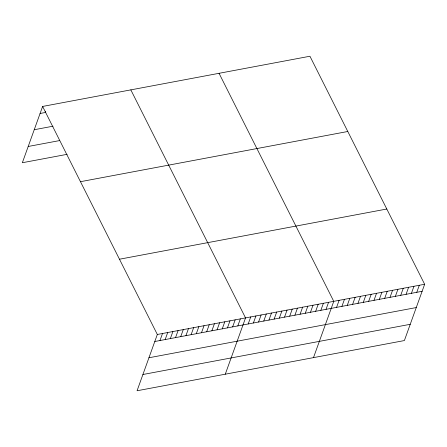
<?xml version="1.0" encoding="UTF-8"?>
<svg xmlns="http://www.w3.org/2000/svg" width="447" height="447" viewBox="0 0 447 447"><rect width="100%" height="100%" fill="white"/><g stroke="black" fill="none" stroke-linecap="round" stroke-linejoin="round"><path stroke-width="0.67" d="M42.616 106.442L157.327 334.473L137.061 390.762L404.384 340.558L424.65 284.27L309.939 56.238L42.616 106.442L22.35 162.73L67.106 154.327M45.734 111.225L45.27 112.504L40.085 113.477M159.981 340.53L162.512 333.496M165.172 339.558L167.703 332.523M170.363 338.58L172.894 331.545M175.548 337.608L178.085 330.573M180.739 336.636L183.27 329.601M185.93 335.658L188.461 328.623M191.115 334.686L193.652 327.651M196.306 333.708L198.837 326.673M201.496 332.736L204.028 325.701M206.687 331.763L209.218 324.729M211.872 330.786L214.409 323.751M217.063 329.813L219.594 322.779M222.254 328.836L224.785 321.801M227.445 327.863L229.976 320.829M232.63 326.886L235.161 319.851M237.821 325.913L240.352 318.879M225.277 374.195L245.543 317.906L130.831 89.875M248.197 323.963L250.733 316.929M253.388 322.991L255.919 315.956M258.578 322.013L261.109 314.979M263.769 321.041L266.3 314.006M268.954 320.069L271.491 313.034M274.145 319.091L276.676 312.056M279.336 318.119L281.867 311.084M284.521 317.141L287.058 310.106M289.712 316.169L292.243 309.134M294.903 315.191L297.434 308.162M300.093 314.219L302.625 307.184M305.279 313.246L307.815 306.212M310.469 312.269L313.001 305.234M315.66 311.296L318.191 304.262M320.851 310.319L323.382 303.284M326.036 309.346L328.573 302.312M313.492 357.628L333.758 301.339L219.052 73.308M336.574 307.368L339.105 300.334M341.921 306.363L344.453 299.328M347.269 305.357L349.8 298.328M352.61 304.357L355.147 297.322M357.958 303.351L360.494 296.316M363.305 302.345L365.836 295.311M368.652 301.345L371.183 294.31M373.999 300.339L376.53 293.305M379.347 299.334L381.878 292.299M384.694 298.333L387.225 291.299M390.041 297.328L392.572 290.293M395.383 296.322L397.919 289.287M400.73 295.316L403.267 288.287M406.077 294.316L408.608 287.281M411.424 293.31L413.956 286.276M416.772 292.304L419.303 285.27M34.229 129.731L53.042 126.199M28.2 146.476L59.339 140.632M80.471 181.694L347.794 131.491M119.472 259.221L386.795 209.017M157.327 334.473L424.65 284.27M154.791 341.508L422.119 291.304M148.94 357.762L416.263 307.558M142.911 374.508L410.234 324.304"/></g></svg>
